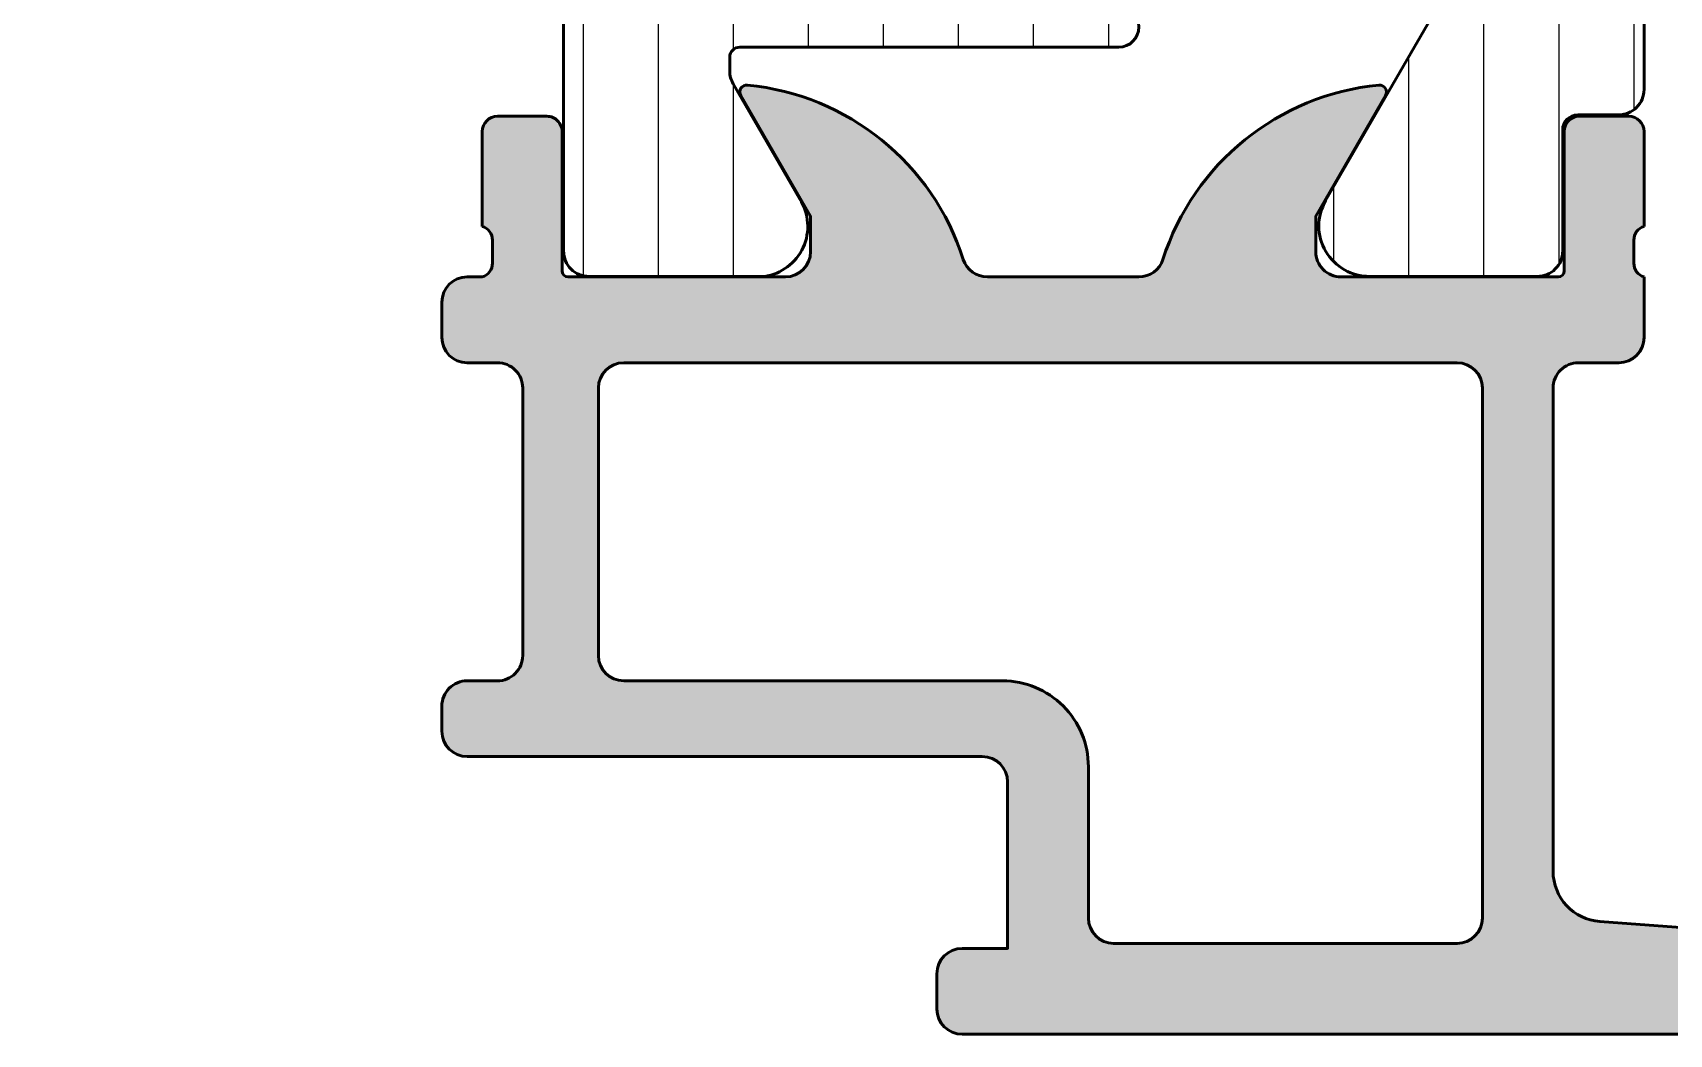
# Model space of a CAD drawing. Extents: x -30 to 48, y 0 to 85.
# Drawn here: x -10.9 to 21.5, y 0 to 19.84 of the extents above; entities that cross this region are included whole.
import ezdxf

# ---------------------------------------------------------------- set-up
doc = ezdxf.new("R2010")
doc.units = 0
for name, color, linetype, lineweight in [('0S-Alu contour', 7, 'Continuous', 50), ('0S-Alu hatch', 252, 'Continuous', 25), ('0S-Plastic contour', 254, 'Continuous', 50), ('0S-Plastic hatch', 253, 'Continuous', 25)]:
    doc.layers.add(name, color=color, linetype=linetype, lineweight=lineweight)
pattern_1 = [(90, (0, 0), (-1.4859, 0), [])]

# ---------------------------------------------------------------- blocks, each defined once
blk = doc.blocks.new('345330__FFDA1CD4_51FE_40EB_901D_CBA22439C9FB_')
at = {"layer": '0S-Alu hatch'}
h = blk.add_hatch(color=256, dxfattribs=at)
edge = h.paths.add_edge_path()
edge.add_line((-2.799999997731234, 6.499954324626713), (-2.799999997731219, 5.999954324626699))
edge.add_arc((-2.299999997731219, 5.999954324626699), 0.5, 180, 270)
edge.add_line((-2.299999997731219, 5.499954324626699), (7.900000002268782, 5.499954324626699))
edge.add_ellipse((7.900000002268781, 4.999954324626698), major_axis=(-0.5000000000000009, 0), ratio=1, start_angle=180, end_angle=269.9999999999999, ccw=False)
edge.add_line((8.400000002268783, 4.999954324626699), (8.400000002268769, 1.699954324626716))
edge.add_line((8.400000002268769, 1.699954324626716), (7.500000002268762, 1.699954324626688))
edge.add_arc((7.500000002268762, 1.199954324626702), 0.4999999999999858, 90, 180)
edge.add_line((7.000000002268777, 1.199954324626702), (7.000000002268777, 0.4999543246266996))
edge.add_arc((7.500000002268784, 0.4999543246267067), 0.5000000000000071, 180, 269.9999999999992)
edge.add_line((7.500000002268777, -4.56753733005e-05), (47.50000000226878, -4.56753733005e-05))
edge.add_arc((47.50000000226878, 0.4999543246267013), 0.5000000000000018, 270, 360)
edge.add_line((48.00000000226877, 0.4999543246267013), (48.00000000226877, 4.499954324626699))
edge.add_arc((47.50000000226878, 4.499954324626701), 0.5, 0, 90)
edge.add_line((47.50000000226878, 4.999954324626701), (46.20000000226877, 4.999954324626699))
edge.add_arc((46.20000000226878, 4.499954324626703), 0.4999999999999965, 90.00000000000081, 180)
edge.add_line((45.70000000226878, 4.499954324626703), (45.70000000226878, 3.999954324626699))
edge.add_line((45.70000000226878, 3.999954324626699), (46.70000000226878, 3.999954324626699))
edge.add_line((46.70000000226878, 3.999954324626699), (46.70000000226878, 2.599954324626708))
edge.add_ellipse((45.70000000226879, 2.599954324626704), major_axis=(-0.9999999999999928, 0), ratio=1, start_angle=90, end_angle=180, ccw=False)
edge.add_line((45.70000000226879, 1.599954324626708), (41.70000000226878, 1.599954324626708))
edge.add_ellipse((41.70000000226877, 2.5999543246267), major_axis=(-0.999999999999992, 0), ratio=1, start_angle=0, end_angle=90.0000000000004, ccw=False)
edge.add_line((40.70000000226878, 2.599954324626699), (40.70000000226878, 3.999954324626699))
edge.add_line((40.70000000226878, 3.999954324626699), (41.70000000226878, 3.999954324626699))
edge.add_line((41.70000000226878, 3.999954324626699), (41.70000000226878, 4.499954324626699))
edge.add_arc((41.20000000226879, 4.499954324626692), 0.4999999999999929, 0, 90.00000000000081)
edge.add_line((41.20000000226878, 4.999954324626685), (38.40000000226878, 4.999954324626713))
edge.add_arc((38.4000000022688, 4.499954324626699), 0.5000000000000142, 90.0000000000016, 180)
edge.add_line((37.90000000226878, 4.499954324626699), (37.90000000226878, 4.299954324626696))
edge.add_arc((38.40000000226878, 4.299954324626696), 0.5, 180, 270)
edge.add_line((38.40000000226878, 3.799954324626696), (38.90000000226878, 3.799954324626696))
edge.add_ellipse((38.90000000226879, 3.299954324626702), major_axis=(-0.4999999999999947, 0), ratio=1, start_angle=180, end_angle=270.0000000000008, ccw=False)
edge.add_line((39.40000000226878, 3.299954324626696), (39.40000000226878, 2.299954324626696))
edge.add_ellipse((38.90000000226878, 2.299954324626717), major_axis=(-0.5000000000000071, 0), ratio=1, start_angle=90, end_angle=180, ccw=False)
edge.add_line((38.90000000226878, 1.79995432462671), (26.00000000226871, 1.799954324626725))
edge.add_line((26.00000000226871, 1.799954324626725), (20.12666855923272, 2.231816930732279))
edge.add_ellipse((20.20000000226877, 3.229124556022594), major_axis=(-0.9999999999999788, 0), ratio=1, start_angle=0, end_angle=85.7946429982913, ccw=False)
edge.add_line((19.20000000226879, 3.229124556022593), (19.20000000226877, 12.79995432462669))
edge.add_ellipse((19.7000000022688, 12.79995432462668), major_axis=(-0.5000000000000285, 0), ratio=1, start_angle=269.9999999999984, end_angle=360, ccw=False)
edge.add_line((19.70000000226881, 13.29995432462671), (20.5000000022688, 13.29995432462671))
edge.add_arc((20.50000000226879, 13.79995432462671), 0.4999999999999965, 270.0000000000012, 360)
edge.add_line((21.00000000226879, 13.79995432462671), (21.00000000226879, 14.99999999690097))
edge.add_ellipse((21.07883644970615, 15.26752059192881), major_axis=(-0.2788950594911843, 0), ratio=1, start_angle=-1.1645893740972042, end_angle=73.58012358050638, ccw=False)
edge.add_line((20.799999, 15.27318899999148), (20.799999, 15.72678299999149))
edge.add_ellipse((21.07886709564317, 15.73244365946855), major_axis=(-0.2789255417371436, 0), ratio=1, start_angle=-73.57540544464308, end_angle=1.1628700728883814, ccw=False)
edge.add_line((20.99999999999999, 15.99998699999149), (21, 17.87999799999999))
edge.add_arc((20.7, 17.879998), 0.3000000000000007, 0, 90)
edge.add_line((20.7, 18.179998), (19.72002568095722, 18.179998))
edge.add_arc((19.72002568095722, 17.87999799999999), 0.3000000000000114, 90.00000000000067, 180)
edge.add_line((19.42002568095721, 17.87999799999999), (19.42002568095722, 15.12))
edge.add_ellipse((19.30002568095722, 15.11999999999999), major_axis=(-0.120000000000001, 0), ratio=1, start_angle=90, end_angle=180, ccw=False)
edge.add_line((19.30002568095721, 14.99999999999999), (15.00000000000001, 15))
edge.add_ellipse((15, 15.5), major_axis=(-0.5000000000000018, 0), ratio=1, start_angle=0, end_angle=90.00000000000063, ccw=False)
edge.add_line((14.5, 15.5), (14.49999999999999, 16.19999999999999))
edge.add_line((14.49999999999999, 16.19999999999999), (15.88149545762236, 18.59282032302756))
edge.add_arc((15.7618802153517, 18.66188021535171), 0.1381197846482991, 329.999999999999, 455.6225775507923)
edge.add_arc((16.23822324117372, 13.82339113815215), 5.000000000000035, 95.62257755079254, 162.2515836439288)
edge.add_ellipse((10.99999999999992, 15.49999999999996), major_axis=(-0.4999999999999589, 0), ratio=1, start_angle=90.00000000000978, end_angle=162.2515836439403, ccw=False)
edge.add_line((11, 15), (8.000000000000007, 14.99999999999999))
edge.add_ellipse((8.000000000000021, 15.50000000000005), major_axis=(-0.5000000000000658, 0), ratio=1, start_angle=17.748416356069697, end_angle=89.9999999999983, ccw=False)
edge.add_arc((2.761776758826194, 13.82339113815223), 4.99999999999996, 17.74841635607022, 84.37742244920626)
edge.add_arc((3.238119784648304, 18.6618802153517), 0.1381197846483025, 84.37742244920538, 209.999999999995)
edge.add_line((3.118504542377632, 18.59282032302755), (4.499999999999992, 16.19999999999999))
edge.add_line((4.499999999999992, 16.19999999999999), (4.499999999999992, 15.50000000000002))
edge.add_ellipse((3.999999999999976, 15.50000000000001), major_axis=(-0.500000000000016, 0), ratio=1, start_angle=90.00000000000182, end_angle=180, ccw=False)
edge.add_line((3.999999999999992, 15), (-0.3000103641063774, 15))
edge.add_ellipse((-0.3000103641063769, 15.12), major_axis=(-0.1200000000000045, 0), ratio=1, start_angle=0, end_angle=89.99999999999977, ccw=False)
edge.add_line((-0.420010364106382, 15.12), (-0.4200103641063464, 17.88003574261858))
edge.add_arc((-0.720010364106372, 17.88003574261856), 0.3000000000000256, 0, 90.00000000000541)
edge.add_line((-0.7200103641064004, 18.18003574261858), (-1.699984683149146, 18.18003574261859))
edge.add_arc((-1.699984683149125, 17.88003574261857), 0.3000000000000185, 90.00000000000406, 180)
edge.add_line((-1.999984683149143, 17.88003574261857), (-1.999984683149165, 16.00002474261007))
edge.add_ellipse((-2.078851778792339, 15.73248140208711), major_axis=(-0.2789255417371697, 0), ratio=1, start_angle=178.8371299271148, end_angle=253.57540544464518, ccw=False)
edge.add_line((-1.79998368314915, 15.72682074261006), (-1.79998368314915, 15.2732267426101))
edge.add_ellipse((-2.078883394668602, 15.26752665095756), major_axis=(-0.2789579540548727, 0), ratio=1, start_angle=106.4261227247847, end_angle=181.1708356793903, ccw=False)
edge.add_line((-1.999999997731237, 14.99995432462671), (-2.299999997731219, 14.99995432462671))
edge.add_arc((-2.299999997731212, 14.4999543246267), 0.5000000000000071, 90.00000000000081, 180)
edge.add_line((-2.799999997731219, 14.4999543246267), (-2.799999997731205, 13.79995432462669))
edge.add_arc((-2.299999997731227, 13.79995432462669), 0.4999999999999787, 180, 269.9999999999992)
edge.add_line((-2.299999997731234, 13.29995432462671), (-1.699999997731225, 13.29995432462671))
edge.add_ellipse((-1.699999997731224, 12.79995432462672), major_axis=(-0.4999999999999841, 0), ratio=1, start_angle=180, end_angle=270.0000000000001, ccw=False)
edge.add_line((-1.199999997731239, 12.79995432462672), (-1.199999997731211, 7.499954324626713))
edge.add_ellipse((-1.699999997731239, 7.499954324626727), major_axis=(-0.5000000000000283, 0), ratio=1, start_angle=89.9999999999967, end_angle=180, ccw=False)
edge.add_line((-1.699999997731268, 6.999954324626699), (-2.299999997731234, 6.999954324626699))
edge.add_arc((-2.299999997731248, 6.499954324626713), 0.4999999999999858, 89.99999999999837, 180)
edge = h.paths.add_edge_path()
edge.add_line((0.8000000022687601, 13.29995432462671), (17.30000000226878, 13.29995432462669))
edge.add_ellipse((17.30000000226878, 12.79995432462669), major_axis=(-0.5, 0), ratio=1, start_angle=180, end_angle=270, ccw=False)
edge.add_line((17.80000000226878, 12.79995432462669), (17.80000000226878, 2.299954324626696))
edge.add_ellipse((17.30000000226878, 2.299954324626696), major_axis=(-0.5, 0), ratio=1, start_angle=90, end_angle=180, ccw=False)
edge.add_line((17.30000000226878, 1.799954324626696), (10.50000000226879, 1.799954324626696))
edge.add_ellipse((10.50000000226879, 2.29995432462671), major_axis=(-0.5000000000000142, 0), ratio=1, start_angle=0, end_angle=90, ccw=False)
edge.add_line((10.00000000226878, 2.29995432462671), (10.00000000226879, 5.299954324626702))
edge.add_arc((8.300000002268796, 5.299954324626702), 1.699999999999995, 0, 90.00000000000024)
edge.add_line((8.300000002268789, 6.999954324626699), (0.8000000022687743, 6.999954324626713))
edge.add_ellipse((0.8000000022687743, 7.499954324626713), major_axis=(-0.5, 0), ratio=1, start_angle=0, end_angle=90, ccw=False)
edge.add_line((0.3000000022687743, 7.499954324626713), (0.3000000022687601, 12.7999543246267))
edge.add_ellipse((0.8000000022687672, 12.7999543246267), major_axis=(-0.5000000000000071, 0), ratio=1, start_angle=270.0000000000008, end_angle=360, ccw=False)
at = {"layer": '0S-Alu contour', "color": 7}
for points in [[(3.118504542377632, 18.59282032302755), (4.499999999999992, 16.19999999999999), (4.499999999999992, 15.50000000000002)], [(14.5, 15.5), (14.49999999999999, 16.19999999999999), (15.88149545762236, 18.59282032302756)], [(-0.7200103641064004, 18.18003574261858), (-1.699984683149146, 18.18003574261859)], [(20.7, 18.179998), (19.72002568095722, 18.179998)], [(-1.999984683149143, 17.88003574261857), (-1.999984683149165, 16.00002474261007)], [(-0.420010364106382, 15.12), (-0.4200103641063464, 17.88003574261858)], [(19.42002568095721, 17.87999799999999), (19.42002568095722, 15.12)], [(20.99999999999999, 15.99998699999149), (21, 17.87999799999999)], [(-1.79998368314915, 15.72682074261006), (-1.79998368314915, 15.2732267426101)], [(20.799999, 15.27318899999148), (20.799999, 15.72678299999149)], [(-1.999999997731237, 14.99995432462671), (-2.299999997731219, 14.99995432462671)], [(3.999999999999992, 15), (-0.3000103641063774, 15)], [(11, 15), (8.000000000000007, 14.99999999999999)], [(19.30002568095721, 14.99999999999999), (15.00000000000001, 15)], [(21.00000000226879, 13.79995432462671), (21.00000000226879, 14.99999999690097)], [(-2.799999997731219, 14.4999543246267), (-2.799999997731205, 13.79995432462669)], [(-2.299999997731234, 13.29995432462671), (-1.699999997731225, 13.29995432462671)], [(0.8000000022687601, 13.29995432462671), (17.30000000226878, 13.29995432462669)], [(19.70000000226881, 13.29995432462671), (20.5000000022688, 13.29995432462671)], [(-1.199999997731239, 12.79995432462672), (-1.199999997731211, 7.499954324626713)], [(0.3000000022687743, 7.499954324626713), (0.3000000022687601, 12.7999543246267)], [(17.80000000226878, 12.79995432462669), (17.80000000226878, 2.299954324626696)], [(19.20000000226879, 3.229124556022593), (19.20000000226877, 12.79995432462669)], [(-1.699999997731268, 6.999954324626699), (-2.299999997731234, 6.999954324626699)], [(8.300000002268789, 6.999954324626699), (0.8000000022687741, 6.999954324626713)], [(-2.799999997731234, 6.499954324626713), (-2.799999997731219, 5.999954324626699)], [(-2.299999997731219, 5.499954324626699), (7.900000002268782, 5.499954324626699)], [(10.00000000226878, 2.29995432462671), (10.00000000226879, 5.299954324626702)], [(8.400000002268783, 4.999954324626699), (8.400000002268769, 1.699954324626716), (7.500000002268762, 1.699954324626688)], [(41.20000000226878, 4.999954324626685), (38.40000000226878, 4.999954324626713)], [(47.50000000226878, 4.999954324626701), (46.20000000226877, 4.999954324626699)], [(37.90000000226878, 4.499954324626699), (37.90000000226878, 4.299954324626696)], [(40.70000000226878, 2.599954324626699), (40.70000000226878, 3.999954324626699), (41.70000000226878, 3.999954324626699), (41.70000000226878, 4.499954324626699)], [(45.70000000226878, 4.499954324626703), (45.70000000226878, 3.999954324626699), (46.70000000226878, 3.999954324626699), (46.70000000226878, 2.599954324626708)], [(48.00000000226877, 0.4999543246267013), (48.00000000226877, 4.499954324626699)], [(38.40000000226878, 3.799954324626696), (38.90000000226878, 3.799954324626696)], [(39.40000000226878, 3.299954324626696), (39.40000000226878, 2.299954324626696)], [(38.90000000226878, 1.79995432462671), (26.00000000226871, 1.799954324626725), (20.12666855923272, 2.231816930732279)], [(17.30000000226878, 1.799954324626696), (10.50000000226879, 1.799954324626696)], [(45.70000000226879, 1.599954324626708), (41.70000000226878, 1.599954324626708)], [(7.000000002268777, 1.199954324626702), (7.000000002268777, 0.4999543246266996)], [(7.500000002268777, -4.56753733005e-05), (47.50000000226878, -4.56753733005e-05)]]:
    blk.add_lwpolyline(points, dxfattribs=at)
for centre, radius, start, end in [((3.238119784648304, 18.6618802153517), 0.1381197846483025, 84.37742244920538, 209.999999999995), ((2.761776758826194, 13.82339113815223), 4.99999999999996, 17.74841635607022, 84.37742244920626), ((16.23822324117372, 13.82339113815215), 5.000000000000035, 95.62257755079254, 162.2515836439288), ((15.7618802153517, 18.66188021535171), 0.1381197846482991, 329.999999999999, 95.62257755079234), ((-1.699984683149125, 17.88003574261857), 0.3000000000000185, 90.00000000000406, 180), ((-0.720010364106372, 17.88003574261856), 0.3000000000000256, 0, 90.00000000000541), ((19.72002568095722, 17.87999799999999), 0.3000000000000114, 90.00000000000067, 180), ((20.7, 17.879998), 0.3000000000000007, 0, 90), ((-2.299999997731212, 14.4999543246267), 0.5000000000000071, 90.00000000000081, 180), ((-2.299999997731227, 13.79995432462669), 0.4999999999999787, 180, 269.9999999999992), ((20.50000000226879, 13.79995432462671), 0.4999999999999965, 270.0000000000012, 0), ((-2.299999997731248, 6.499954324626713), 0.4999999999999858, 89.99999999999837, 180), ((8.300000002268796, 5.299954324626702), 1.699999999999995, 0, 90.00000000000024), ((-2.299999997731219, 5.999954324626699), 0.5, 180, 270), ((38.4000000022688, 4.499954324626699), 0.5000000000000142, 90.0000000000016, 180), ((41.20000000226879, 4.499954324626692), 0.4999999999999929, 0, 90.00000000000081), ((46.20000000226878, 4.499954324626703), 0.4999999999999965, 90.00000000000081, 180), ((47.50000000226878, 4.499954324626701), 0.5, 0, 90), ((38.40000000226878, 4.299954324626696), 0.5, 180, 270), ((7.500000002268762, 1.199954324626702), 0.4999999999999858, 90, 180), ((7.500000002268784, 0.4999543246267067), 0.5000000000000071, 180, 269.9999999999992), ((47.50000000226878, 0.4999543246267013), 0.5000000000000018, 270, 0)]:
    blk.add_arc(centre, radius, start, end, dxfattribs=at)
at = {"layer": '0S-Alu contour', "color": 7, "extrusion": (0, 0, -1)}
for centre, radius, start, end in [((2.078851778792339, 15.73248140208711), 0.2789255417371697, 106.4245945553548, 181.1628700728853), ((-21.07886709564317, 15.73244365946855), 0.2789255417371436, 358.8371299271116, 73.57540544464322), ((2.078883394668602, 15.26752665095756), 0.2789579540548727, 178.8291643206097, 253.5738772752153), ((-3.999999999999976, 15.50000000000001), 0.500000000000016, 180, 269.9999999999982), ((-8.000000000000021, 15.50000000000005), 0.5000000000000658, 270.0000000000017, 342.2515836439303), ((-10.99999999999992, 15.49999999999996), 0.4999999999999589, 197.7484163560598, 269.9999999999902), ((-15, 15.5), 0.5000000000000018, 269.9999999999994, 0), ((-21.07883644970615, 15.26752059192881), 0.2788950594911843, 286.4198764194936, 1.164589374097237), ((0.3000103641063769, 15.12), 0.1200000000000045, 270.0000000000002, 0), ((-19.30002568095722, 15.11999999999999), 0.120000000000001, 180, 270), ((1.699999997731224, 12.79995432462672), 0.4999999999999841, 89.99999999999991, 180), ((-0.8000000022687672, 12.7999543246267), 0.5000000000000071, 0, 89.9999999999992), ((-17.30000000226878, 12.79995432462669), 0.5, 90, 180), ((-19.7000000022688, 12.79995432462668), 0.5000000000000285, 0, 90.0000000000016), ((1.699999997731239, 7.499954324626727), 0.5000000000000283, 180, 270.0000000000033), ((-0.8000000022687743, 7.499954324626713), 0.5, 270, 0), ((-7.900000002268781, 4.999954324626698), 0.5000000000000009, 90.0000000000001, 180), ((-38.90000000226879, 3.299954324626702), 0.4999999999999947, 89.9999999999992, 180), ((-20.20000000226877, 3.229124556022594), 0.9999999999999788, 274.2053570017087, 0), ((-41.70000000226877, 2.5999543246267), 0.999999999999992, 269.9999999999996, 0), ((-45.70000000226879, 2.599954324626704), 0.9999999999999928, 180, 270), ((-10.50000000226879, 2.29995432462671), 0.5000000000000142, 270, 0), ((-17.30000000226878, 2.299954324626696), 0.5, 180, 270), ((-38.90000000226878, 2.299954324626717), 0.5000000000000071, 180, 270)]:
    blk.add_arc(centre, radius, start, end, dxfattribs=at)
blk = doc.blocks.new('244381__F50F2FF5_FA09_48AB_95DD_C4AF4CFC2EE8___92419C69_CF8B_4E34_9337_C5D3F03CA15C_')
at = {"layer": '0S-Plastic hatch'}
h = blk.add_hatch(dxfattribs=at)
h.set_pattern_fill('ANSI31', color=256, scale=0.4680000000000001, angle=45, style=0)
h.set_pattern_definition(pattern_1)
edge = h.paths.add_edge_path()
edge.add_line((-6.415970434141151, 47.38296702652109), (-10.64994503035652, 44.93848065365406))
edge.add_arc((-10.39994503035665, 44.50546795176165), 0.5000000000000941, 119.9999999999768, 180)
edge.add_line((-10.89994503035675, 44.50546795176165), (-10.89994503035675, 34.20183709884696))
edge.add_line((-10.89994503035675, 34.20183709884696), (-10.44170150968339, 23.70633493726336))
edge.add_arc((-9.442653288101695, 23.74995432462872), 0.9999999999998387, 182.5000000000017, 270.0000000000061)
edge.add_line((-9.442653288101589, 22.74995432462889), (-1.582449366064032, 22.74995432462887))
edge.add_ellipse((-1.582449366063999, 22.24995432462905), major_axis=(-0.4999999999998224, 0), ratio=1, start_angle=207.0072193886976, end_angle=270.0000000000038, ccw=False)
edge.add_line((-1.136974709385221, 22.47700570704445), (-0.4219590085972343, 21.07414539216684))
edge.add_ellipse((-0.6892438026046772, 20.93791456271761), major_axis=(-0.3000000000000417, 0), ratio=1, start_angle=179.9920113084649, end_angle=207.0072193886795, ccw=False)
edge.add_line((-0.3892438055206995, 20.93787273402669), (-0.3900006147949213, 15.5099529416904))
edge.add_arc((0.1099953626436942, 15.50995030206532), 0.4999959774455833, 179.9996975182267, 270.0003024811859)
edge.add_line((0.1099980022687673, 15.00995432462671), (3.586539500368239, 15.00995432462671))
edge.add_arc((3.444228851376891, 15.99977239934956), 0.9999960709244732, 278.1816080518995, 392.7270160998407)
edge.add_line((4.285481500368234, 16.54040732462671), (2.966964647409589, 18.82414581761672))
edge.add_ellipse((3.399977364139994, 19.07414579191629), major_axis=(-0.5000000000000293, 0), ratio=1, start_angle=0.001175055589214935, end_angle=29.999996599344, ccw=False)
edge.add_line((2.899977364245117, 19.07413553762182), (2.900054969643257, 19.34995432420192))
edge.add_ellipse((3.100054969856708, 19.34995432441543), major_axis=(-0.2000000002134512, 0), ratio=1, start_angle=270.0000000612014, end_angle=360, ccw=False)
edge.add_line((3.100054969643075, 19.54995432462888), (10.60005496964324, 19.5499543246289))
edge.add_arc((10.60005496964327, 19.94995432462889), 0.3999999999999986, 269.9999999999959, 449.9999999999959)
edge.add_line((10.6000549696433, 20.3499543246289), (9.60005496964336, 20.34995432462888))
edge.add_ellipse((9.600054969643255, 20.64995432462883), major_axis=(-0.2999999999999474, 0), ratio=1, start_angle=0, end_angle=90.00000000002012, ccw=False)
edge.add_line((9.300054969643305, 20.64995432462883), (9.300054969643348, 20.8499543246289))
edge.add_arc((9.000054969643308, 20.84995432462889), 0.3000000000000398, 0, 180)
edge.add_line((8.700054969643269, 20.84995432462889), (8.700054969643269, 20.64995432462888))
edge.add_ellipse((8.40005496964336, 20.64995432462883), major_axis=(-0.2999999999999065, 0), ratio=1, start_angle=89.99999999999358, end_angle=180, ccw=False)
edge.add_line((8.400054969643328, 20.34995432462892), (2.629705719415333, 20.34995432462888))
edge.add_ellipse((2.62970571941538, 22.34995432462894), major_axis=(-2.000000000000056, 0), ratio=1, start_angle=27.00721938869009, end_angle=89.99999999999869, ccw=False)
edge.add_line((0.8478070926994616, 21.44174879496721), (-3.7454196870356, 30.45365658862755))
edge.add_ellipse((-3.299945030357482, 30.68070797104299), major_axis=(-0.4999999999992484, 0), ratio=1, start_angle=0, end_angle=27.007219388735678, ccw=False)
edge.add_line((-3.799945030356731, 30.68070797104299), (-3.799945030356731, 36.80436991235723))
edge.add_ellipse((-3.299945030356739, 36.80436991235724), major_axis=(-0.499999999999992, 0), ratio=1, start_angle=314.9999999999975, end_angle=360, ccw=False)
edge.add_line((-3.653498420949993, 37.15792330295052), (-0.285731467983723, 40.52569025591655))
edge.add_arc((-1.699945030356772, 41.9399038182897), 2.000000000000004, 314.999999999998, 360)
edge.add_line((0.3000549696432324, 41.9399038182897), (0.3000549696433481, 45.40243346322206))
edge.add_ellipse((1.300054969643271, 45.40243346322202), major_axis=(-0.9999999999999232, 0), ratio=1, start_angle=296.9864693082955, end_angle=360, ccw=False)
edge.add_line((0.8462748983140784, 46.29354717474503), (2.314224090745483, 47.04106803615199))
edge.add_ellipse((2.768004162074426, 46.14995432462989), major_axis=(-0.999999999999005, 0), ratio=1, start_angle=270.0000000000114, end_angle=296.9864693083062, ccw=False)
edge.add_line((2.768004162074227, 47.14995432462889), (8.400054969643186, 47.14995432462885))
edge.add_ellipse((8.40005496964329, 46.84995432462899), major_axis=(-0.2999999999998621, 0), ratio=1, start_angle=180, end_angle=270.00000000002, ccw=False)
edge.add_line((8.700054969643155, 46.84995432462899), (8.700054969643269, 46.64995432462887))
edge.add_arc((9.000054969643278, 46.64995432462887), 0.3000000000000114, 180, 360)
edge.add_line((9.300054969643291, 46.64995432462887), (9.300054969643298, 46.84995432462883))
edge.add_ellipse((9.600054969643239, 46.84995432462895), major_axis=(-0.2999999999999403, 0), ratio=1, start_angle=270.0000000000312, end_angle=360, ccw=False)
edge.add_line((9.600054969643075, 47.14995432462889), (10.60005496964324, 47.1499543246289))
edge.add_arc((10.60005496964322, 47.5499543246289), 0.4000000000000057, 270.0000000000041, 450.000000000004)
edge.add_line((10.60005496964319, 47.94995432462891), (3.100054969643132, 47.94995432462894))
edge.add_ellipse((3.100054969643292, 48.14995432462886), major_axis=(-0.1999999999999176, 0), ratio=1, start_angle=0, end_angle=89.99999999995413, ccw=False)
edge.add_line((2.900054969643377, 48.14995432462886), (2.89997736424511, 48.42577311163078))
edge.add_ellipse((3.399977364139974, 48.42576285733712), major_axis=(-0.5000000000000151, 0), ratio=1, start_angle=330.00000340065736, end_angle=359.9988249444108, ccw=False)
edge.add_line((2.966964647409575, 48.67576283163667), (4.285481500368234, 50.95950132462673))
edge.add_arc((3.444228851376891, 51.50013624990387), 0.99999607092447, 327.2729839001595, 441.8183919481005)
edge.add_line((3.586539500368239, 52.48995432462671), (0.1099980022687674, 52.48995432462672))
edge.add_arc((0.1099953626437013, 51.98995834718809), 0.4999959774455975, 89.99969751881494, 180.0003024817733)
edge.add_line((-0.3900006147949283, 51.9899557075579), (-0.3894094415949212, 47.74999615331994))
edge.add_ellipse((-0.6894094386788459, 47.74995432462888), major_axis=(-0.2999999999999903, 0), ratio=1, start_angle=89.99999999999909, end_angle=180.0079886915353, ccw=False)
edge.add_line((-0.689409438678851, 47.44995432462888), (-6.16597043414093, 47.44995432462888))
edge.add_arc((-6.165970434141037, 46.94995432462851), 0.5000000000003766, 89.99999999998779, 119.9999999999902)
edge = h.paths.add_edge_path()
edge.add_ellipse((-9.199945030356709, 43.81264762873425), major_axis=(-0.9999999999999959, 0), ratio=1, start_angle=300.0000000000001, end_angle=360, ccw=False)
edge.add_line((-9.699945030356709, 44.67867303251868), (-6.344431403223758, 46.61597972841334))
edge.add_ellipse((-5.844431403223751, 45.7499543246289), major_axis=(-1, 0), ratio=1, start_angle=270.0000000000004, end_angle=300.0000000000005, ccw=False)
edge.add_line((-5.844431403223758, 46.7499543246289), (-1.999945030356663, 46.7499543246289))
edge.add_ellipse((-1.999945030356663, 45.7499543246289), major_axis=(-1, 0), ratio=1, start_angle=180, end_angle=270, ccw=False)
edge.add_line((-0.9999450303566632, 45.7499543246289), (-0.9999450303566627, 42.06416788700199))
edge.add_ellipse((-1.99994503035667, 42.06416788700199), major_axis=(-1.000000000000007, 0), ratio=1, start_angle=135.0000000000006, end_angle=180, ccw=False)
edge.add_line((-1.29283824917011, 41.35706110581544), (-3.70705181154322, 38.94284754344235))
edge.add_ellipse((-4.414158592729769, 39.6499543246289), major_axis=(-1, 0), ratio=1, start_angle=90, end_angle=135.0000000000001, ccw=False)
edge.add_line((-4.414158592729769, 38.64995432462889), (-9.199945030356709, 38.64995432462889))
edge.add_ellipse((-9.199945030356709, 39.6499543246289), major_axis=(-1, 0), ratio=1, start_angle=0, end_angle=90, ccw=False)
edge.add_line((-10.19994503035671, 39.6499543246289), (-10.1999450303567, 43.81264762873425))
edge = h.paths.add_edge_path()
edge.add_ellipse((-9.486964031357097, 29.34995432462905), major_axis=(-0.4999999999998437, 0), ratio=1, start_angle=-90.00000000002109, end_angle=2.499999999990507, ccw=False)
edge.add_line((-9.486964031356912, 29.84995432462889), (-5.201609788797078, 29.84995432462888))
edge.add_ellipse((-5.201609788797085, 29.3499543246288), major_axis=(-0.5000000000000792, 0), ratio=1, start_angle=206.736747597795, end_angle=269.9999999999992, ccw=False)
edge.add_line((-4.755068275588861, 29.57490026698338), (-2.437811527393686, 24.97490026698331))
edge.add_ellipse((-2.884353040601773, 24.74995432462881), major_axis=(-0.4999999999999219, 0), ratio=1, start_angle=89.9999999999983, end_angle=206.7367475977941, ccw=False)
edge.add_line((-2.884353040601787, 24.24995432462889), (-8.807477822850366, 24.2499543246289))
edge.add_ellipse((-8.807477822850345, 25.24995432462887), major_axis=(-0.999999999999968, 0), ratio=1, start_angle=2.500000000003297, end_angle=89.9999999999988, ccw=False)
edge.add_line((-9.806526044432168, 25.20633493726348), (-9.986488142147874, 29.32814463094647))
edge = h.paths.add_edge_path()
edge.add_ellipse((-9.699945030356702, 37.14995432462889), major_axis=(-0.5, 0), ratio=1, start_angle=270.0000000000008, end_angle=360, ccw=False)
edge.add_line((-9.699945030356709, 37.64995432462889), (-5.599945030356686, 37.64995432462889))
edge.add_ellipse((-5.599945030356686, 37.14995432462889), major_axis=(-0.5, 0), ratio=1, start_angle=180, end_angle=270, ccw=False)
edge.add_line((-5.099945030356686, 37.14995432462889), (-5.099945030356682, 31.34995432462889))
edge.add_ellipse((-5.599945030356686, 31.34995432462889), major_axis=(-0.5000000000000036, 0), ratio=1, start_angle=90, end_angle=180, ccw=False)
edge.add_line((-5.599945030356686, 30.84995432462888), (-9.574285917173915, 30.84995432462889))
edge.add_ellipse((-9.574285917173931, 31.3499543246289), major_axis=(-0.5000000000000155, 0), ratio=1, start_angle=2.500000000001819, end_angle=90.00000000000159, ccw=False)
edge.add_line((-10.07381002796487, 31.32814463094622), (-10.19994503035671, 34.21711115318003))
edge.add_line((-10.19994503035671, 34.21711115318003), (-10.1999450303567, 37.14995432462889))
at = {"layer": '0S-Alu contour', "color": 7}
for points in [[(-5.844431403223758, 46.7499543246289), (-1.999945030356663, 46.7499543246289)], [(-9.699945030356709, 44.67867303251868), (-6.344431403223758, 46.61597972841334)], [(-0.9999450303566632, 45.7499543246289), (-0.9999450303566627, 42.06416788700199)], [(-10.19994503035671, 39.6499543246289), (-10.1999450303567, 43.81264762873425)], [(-1.29283824917011, 41.35706110581544), (-3.70705181154322, 38.94284754344235)], [(-4.414158592729769, 38.64995432462889), (-9.199945030356709, 38.64995432462889)], [(-9.699945030356709, 37.64995432462889), (-5.599945030356686, 37.64995432462889)], [(-10.07381002796487, 31.32814463094622), (-10.19994503035671, 34.21711115318003), (-10.1999450303567, 37.14995432462889)], [(-5.099945030356686, 37.14995432462889), (-5.099945030356682, 31.34995432462889)], [(-5.599945030356686, 30.84995432462888), (-9.574285917173915, 30.84995432462889)], [(-9.486964031356912, 29.84995432462889), (-5.201609788797078, 29.84995432462888)], [(-4.755068275588861, 29.57490026698338), (-2.437811527393686, 24.97490026698331)], [(-9.806526044432168, 25.20633493726348), (-9.986488142147874, 29.32814463094647)], [(-2.884353040601787, 24.24995432462889), (-8.807477822850366, 24.2499543246289)]]:
    blk.add_lwpolyline(points, dxfattribs=at)
at = {"layer": '0S-Alu contour', "color": 7, "extrusion": (0, 0, -1)}
for centre, radius, start, end in [((5.844431403223751, 45.7499543246289), 1, 59.99999999999951, 89.99999999999959), ((1.999945030356663, 45.7499543246289), 1, 90, 180), ((9.199945030356709, 43.81264762873425), 0.9999999999999959, 0, 59.99999999999986), ((1.99994503035667, 42.06416788700199), 1.000000000000007, 180, 224.9999999999994), ((9.199945030356709, 39.6499543246289), 1, 270, 0), ((4.414158592729769, 39.6499543246289), 1, 224.9999999999999, 270), ((9.699945030356702, 37.14995432462889), 0.5, 0, 89.9999999999992), ((5.599945030356686, 37.14995432462889), 0.5, 90, 180), ((9.574285917173931, 31.3499543246289), 0.5000000000000155, 269.9999999999984, 357.4999999999982), ((5.599945030356686, 31.34995432462889), 0.5000000000000036, 180, 270), ((9.486964031357097, 29.34995432462905), 0.4999999999998437, 357.5000000000095, 90.00000000002115), ((5.201609788797085, 29.3499543246288), 0.5000000000000792, 90.00000000000081, 153.263252402205), ((8.807477822850345, 25.24995432462887), 0.999999999999968, 270.0000000000012, 357.4999999999967), ((2.884353040601773, 24.74995432462881), 0.4999999999999219, 153.2632524022059, 270.0000000000017)]:
    blk.add_arc(centre, radius, start, end, dxfattribs=at)
at = {"layer": '0S-Plastic contour', "color": 7}
for points in [[(3.586539500368239, 52.48995432462671), (0.1099980022687674, 52.48995432462672)], [(-0.3900006147949283, 51.9899557075579), (-0.3894094415949212, 47.74999615331994)], [(2.966964647409575, 48.67576283163667), (4.285481500368234, 50.95950132462673)], [(2.900054969643377, 48.14995432462886), (2.89997736424511, 48.42577311163078)], [(10.60005496964319, 47.94995432462891), (3.100054969643132, 47.94995432462894)], [(-6.415970434141151, 47.38296702652109), (-10.64994503035652, 44.93848065365406)], [(-0.689409438678851, 47.44995432462888), (-6.16597043414093, 47.44995432462888)], [(0.8462748983140784, 46.29354717474503), (2.314224090745483, 47.04106803615199)], [(2.768004162074227, 47.14995432462889), (8.400054969643186, 47.14995432462885)], [(9.600054969643075, 47.14995432462889), (10.60005496964324, 47.1499543246289)], [(8.700054969643155, 46.84995432462899), (8.700054969643269, 46.64995432462887)], [(9.300054969643291, 46.64995432462887), (9.300054969643298, 46.84995432462883)], [(0.3000549696432324, 41.9399038182897), (0.3000549696433481, 45.40243346322206)], [(-10.89994503035675, 44.50546795176165), (-10.89994503035675, 34.20183709884696), (-10.44170150968339, 23.70633493726336)], [(-3.653498420949993, 37.15792330295052), (-0.285731467983723, 40.52569025591655)], [(-3.799945030356731, 30.68070797104299), (-3.799945030356731, 36.80436991235723)], [(0.8478070926994616, 21.44174879496721), (-3.7454196870356, 30.45365658862755)], [(-9.442653288101589, 22.74995432462889), (-1.582449366064032, 22.74995432462887)], [(-1.136974709385221, 22.47700570704445), (-0.4219590085972343, 21.07414539216684)], [(-0.3892438055206995, 20.93787273402669), (-0.3900006147949213, 15.5099529416904)], [(8.700054969643269, 20.84995432462889), (8.700054969643269, 20.64995432462888)], [(9.300054969643305, 20.64995432462883), (9.300054969643348, 20.8499543246289)], [(8.400054969643328, 20.34995432462892), (2.629705719415333, 20.34995432462888)], [(10.6000549696433, 20.3499543246289), (9.60005496964336, 20.34995432462888)], [(3.100054969643075, 19.54995432462888), (10.60005496964324, 19.5499543246289)], [(2.899977364245117, 19.07413553762182), (2.900054969643257, 19.34995432420192)], [(4.285481500368234, 16.54040732462671), (2.966964647409589, 18.82414581761672)], [(0.1099980022687673, 15.00995432462671), (3.586539500368239, 15.00995432462671)]]:
    blk.add_lwpolyline(points, dxfattribs=at)
for centre, radius, start, end in [((0.1099953626437013, 51.98995834718809), 0.4999959774455975, 89.99969751881494, 180.0003024817733), ((3.444228851376891, 51.50013624990387), 0.99999607092447, 327.2729839001595, 81.8183919481005), ((10.60005496964322, 47.5499543246289), 0.4000000000000057, 270.0000000000041, 90.00000000000406), ((-6.165970434141037, 46.94995432462851), 0.5000000000003766, 89.99999999998779, 119.9999999999902), ((9.000054969643278, 46.64995432462887), 0.3000000000000114, 180, 0), ((-10.39994503035665, 44.50546795176165), 0.5000000000000941, 119.9999999999768, 180), ((-1.699945030356772, 41.9399038182897), 2.000000000000004, 314.999999999998, 0), ((-9.442653288101695, 23.74995432462872), 0.9999999999998387, 182.5000000000017, 270.0000000000061), ((9.000054969643308, 20.84995432462889), 0.3000000000000398, 0, 180), ((10.60005496964327, 19.94995432462889), 0.3999999999999986, 269.9999999999959, 89.99999999999594), ((3.444228851376891, 15.99977239934956), 0.9999960709244732, 278.1816080518995, 32.72701609984073), ((0.1099953626436942, 15.50995030206532), 0.4999959774455833, 179.9996975182267, 270.0003024811859)]:
    blk.add_arc(centre, radius, start, end, dxfattribs=at)
at = {"layer": '0S-Plastic contour', "color": 7, "extrusion": (0, 0, -1)}
for centre, radius, start, end in [((-3.399977364139974, 48.42576285733712), 0.5000000000000151, 0.0011750555892266, 29.99999659934266), ((-3.100054969643292, 48.14995432462886), 0.1999999999999176, 270.0000000000459, 0), ((0.6894094386788459, 47.74995432462888), 0.2999999999999903, 179.9920113084647, 270.0000000000009), ((-2.768004162074426, 46.14995432462989), 0.999999999999005, 63.01353069169379, 89.99999999998857), ((-8.40005496964329, 46.84995432462899), 0.2999999999998621, 89.99999999997999, 180), ((-9.600054969643239, 46.84995432462895), 0.2999999999999403, 0, 89.99999999996878), ((-1.300054969643271, 45.40243346322202), 0.9999999999999232, 0, 63.01353069170447), ((3.299945030356739, 36.80436991235724), 0.499999999999992, 0, 45.00000000000247), ((3.299945030357482, 30.68070797104299), 0.4999999999992484, 332.9927806112643, 0), ((1.582449366063999, 22.24995432462905), 0.4999999999998224, 89.99999999999618, 152.9927806113024), ((-2.62970571941538, 22.34995432462894), 2.000000000000056, 270.0000000000013, 332.9927806113099), ((0.6892438026046772, 20.93791456271761), 0.3000000000000417, 152.9927806113205, 180.0079886915352), ((-8.40005496964336, 20.64995432462883), 0.2999999999999065, 180, 270.0000000000064), ((-9.600054969643255, 20.64995432462883), 0.2999999999999474, 269.9999999999799, 0), ((-3.100054969856708, 19.34995432441543), 0.2000000002134512, 0, 89.99999993879862), ((-3.399977364139994, 19.07414579191629), 0.5000000000000293, 330.000003400656, 359.9988249444108)]:
    blk.add_arc(centre, radius, start, end, dxfattribs=at)
blk = doc.blocks.new('244381__CDF68ECE_B992_489B_894C_32F2B47F113C___523B1836_D31C_4A89_8803_DDBFEAA9D270_')
at = {"layer": '0S-Plastic hatch'}
h = blk.add_hatch(dxfattribs=at)
h.set_pattern_fill('ANSI31', color=256, scale=0.4680000000000001, angle=45, style=0)
h.set_pattern_definition(pattern_1)
edge = h.paths.add_edge_path()
edge.add_arc((17.60112643539448, 45.42446918023657), 1.000000000000291, 1.905297857159861, 60.00495389455195)
edge.add_line((18.1010515554359, 46.29053781166954), (17.41305046981586, 46.68767611322453))
edge.add_ellipse((18.16293814987757, 47.98677906037331), major_axis=(-1.499999999999649, 0), ratio=1, start_angle=29.999996599353096, end_angle=60.004953894553296, ccw=False)
edge.add_line((16.86389999968685, 47.23677913747462), (14.69693647116594, 50.99007058148169))
edge.add_ellipse((15.56296190462657, 51.49007053008085), major_axis=(-0.9999999999999158, 0), ratio=1, start_angle=-90.68054336164471, end_angle=29.99999659935071, ccw=False)
edge.add_line((15.57483934770641, 52.4899999907658), (18.89000203452281, 52.4899999907658))
edge.add_ellipse((18.89000467414797, 51.990004013327), major_axis=(-0.499995977445768, 0), ratio=1, start_angle=179.9996975194317, end_angle=270.00030248119685, ccw=False)
edge.add_line((19.39000065158678, 51.99000137370731), (19.38966602228049, 49.59000299076575))
edge.add_arc((19.6896660222805, 49.59000299076575), 0.3000000000000114, 180, 269.9999999999891)
edge.add_line((19.68966602228045, 49.29000299076574), (20.49999735561369, 49.29000299076574))
edge.add_ellipse((20.50000003453723, 48.79000299078003), major_axis=(-0.4999999999928876, 0), ratio=1, start_angle=179.9996930176151, end_angle=270.0003069820258, ccw=False)
edge.add_line((21.00000003452294, 48.79000031185334), (20.99999735655308, 18.70999699076577))
edge.add_ellipse((20.50000003452277, 18.70999431185652), major_axis=(-0.4999973220374871, 0), ratio=1, start_angle=89.9996930179745, end_angle=180.000306982385, ccw=False)
edge.add_line((20.49999735561357, 18.20999698982621), (19.68966602228045, 18.20999698982632))
edge.add_arc((19.68966602228045, 17.90999698982625), 0.3000000000000718, 90.00000000000067, 180)
edge.add_line((19.38966602228038, 17.90999698982625), (19.39000065158655, 15.50999860689001))
edge.add_ellipse((18.89000467414786, 15.50999596726501), major_axis=(-0.4999959774456542, 0), ratio=1, start_angle=89.99969751880349, end_angle=180.0003024817733, ccw=False)
edge.add_line((18.89000203452269, 15.00999998982632), (15.57483934770653, 15.00999998982632))
edge.add_ellipse((15.56296190462665, 16.00992945051124), major_axis=(-0.9999999999998729, 0), ratio=1, start_angle=-29.99999659935048, end_angle=90.68054336164698, ccw=False)
edge.add_line((14.69693647116605, 16.50992939911038), (16.86389999968708, 20.26322084311789))
edge.add_ellipse((18.16293814987679, 19.51322092021944), major_axis=(-1.499999999998666, 0), ratio=1, start_angle=299.9950461054343, end_angle=330.00000340063553, ccw=False)
edge.add_line((17.41305046981586, 20.81232386736752), (18.10105155543624, 21.20946216892258))
edge.add_arc((17.60112643539487, 22.0755308003551), 0.9999999999998863, 299.9950461054578, 358.0947021428514)
edge.add_line((18.60057358136873, 22.04228320789372), (18.98201558794619, 33.74999998982565))
edge.add_line((18.98201558794619, 33.74999998982565), (18.60057358136873, 45.45771677269818))
at = {"layer": '0S-Plastic contour', "color": 7}
for points in [[(15.57483934770641, 52.4899999907658), (18.89000203452281, 52.4899999907658)], [(19.39000065158678, 51.99000137370731), (19.38966602228049, 49.59000299076575)], [(16.86389999968685, 47.23677913747462), (14.69693647116594, 50.99007058148169)], [(19.68966602228045, 49.29000299076574), (20.49999735561369, 49.29000299076574)], [(21.00000003452294, 48.79000031185334), (20.99999735655308, 18.70999699076577)], [(18.1010515554359, 46.29053781166954), (17.41305046981586, 46.68767611322453)], [(18.60057358136873, 22.04228320789372), (18.98201558794619, 33.74999998982565), (18.60057358136873, 45.45771677269818)], [(17.41305046981586, 20.81232386736752), (18.10105155543624, 21.20946216892258)], [(14.69693647116605, 16.50992939911038), (16.86389999968708, 20.26322084311789)], [(20.49999735561357, 18.20999698982621), (19.68966602228045, 18.20999698982632)], [(19.38966602228038, 17.90999698982625), (19.39000065158655, 15.50999860689001)], [(18.89000203452269, 15.00999998982632), (15.57483934770653, 15.00999998982632)]]:
    blk.add_lwpolyline(points, dxfattribs=at)
at = {"layer": '0S-Plastic contour', "color": 7, "extrusion": (0, 0, -1)}
for centre, radius, start, end in [((-15.56296190462657, 51.49007053008085), 0.9999999999999158, 330.0000034006493, 90.6805433616448), ((-18.89000467414797, 51.990004013327), 0.499995977445768, 89.99969751880312, 180.0003024805684), ((-20.50000003453723, 48.79000299078003), 0.4999999999928876, 89.99969301797424, 180.0003069823849), ((-18.16293814987757, 47.98677906037331), 1.499999999999649, 299.9950461054467, 330.0000034006469), ((-18.16293814987679, 19.51322092021944), 1.499999999998666, 29.99999659936447, 60.0049538945657), ((-20.50000003452277, 18.70999431185652), 0.4999973220374871, 179.999693017615, 270.0003069820256), ((-15.56296190462665, 16.00992945051124), 0.9999999999998729, 269.319456638353, 29.99999659935049), ((-18.89000467414786, 15.50999596726501), 0.4999959774456543, 179.9996975182267, 270.0003024811965)]:
    blk.add_arc(centre, radius, start, end, dxfattribs=at)
at = {"layer": '0S-Plastic contour', "color": 7}
for centre, radius, start, end in [((19.6896660222805, 49.59000299076575), 0.3000000000000114, 180, 269.9999999999891), ((17.60112643539448, 45.42446918023657), 1.000000000000291, 1.905297857159861, 60.00495389455195), ((17.60112643539487, 22.0755308003551), 0.9999999999998863, 299.9950461054578, 358.0947021428514), ((19.68966602228045, 17.90999698982625), 0.3000000000000718, 90.00000000000067, 180)]:
    blk.add_arc(centre, radius, start, end, dxfattribs=at)
blk = doc.blocks.new('466040__B48258FD_D014_41A4_996E_BFF8139D9436_')
at = {"layer": '0S-Alu contour', "color": 7}
blk.add_blockref('345330__FFDA1CD4_51FE_40EB_901D_CBA22439C9FB_', (0, 0), dxfattribs=at)
at = {"layer": '0S-Plastic contour', "color": 7}
for name in ['244381__F50F2FF5_FA09_48AB_95DD_C4AF4CFC2EE8___92419C69_CF8B_4E34_9337_C5D3F03CA15C_', '244381__CDF68ECE_B992_489B_894C_32F2B47F113C___523B1836_D31C_4A89_8803_DDBFEAA9D270_']:
    blk.add_blockref(name, (0, 0), dxfattribs=at)

msp = doc.modelspace()

# ---------------------------------------------------------------- block references
at = {"layer": '0S-Alu contour', "color": 7}
msp.add_blockref('466040__B48258FD_D014_41A4_996E_BFF8139D9436_', (0, 0), dxfattribs=at)

doc.saveas('drawing.dxf')
